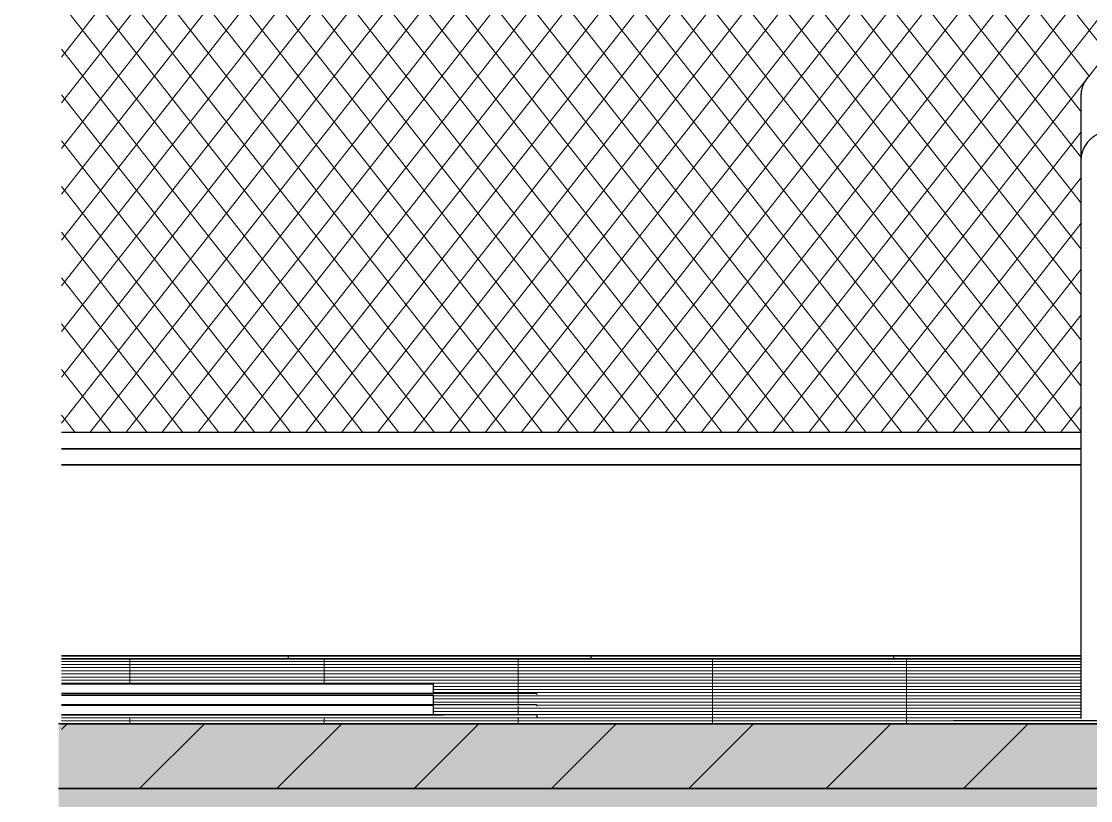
# Model space of a CAD drawing. Header units: millimetres. Extents: x 2519235 to 7246330, y 25937 to 201821.
# Drawn here: x 3122738 to 3124390, y 100971 to 102176 of the extents above; entities that cross this region are included whole.
import ezdxf
from ezdxf.xclip import XClip

# ---------------------------------------------------------------- set-up
doc = ezdxf.new("R2010")
doc.units = ezdxf.units.MM
doc.header["$XCLIPFRAME"] = 0
doc.set_wipeout_variables(frame=1)
for name, color, linetype in [('000 - 0_HIDE_OBJ_FRAMING_DEF_SUB_1', 7, 'Continuous'), ('000 - CONCRETE_COL_CUT_COLOR_1', 7, 'Continuous'), ('000 - CONCRETE_COL_HATCH_', 7, 'Continuous'), ('000 - CONCRETE_COL_WIPEOUT_', 7, 'Continuous'), ('000 - CONCRETE_WALL_CUT_COLOR_3', 7, 'Continuous'), ('000 - CONCRETE_WALL_CUT_COLOR_5', 7, 'Continuous')]:
    doc.layers.add(name, color=color, linetype=linetype)

# ---------------------------------------------------------------- blocks, each defined once
blk = doc.blocks.new('DPA_U BICYCLE PARKING 900 - DPA_U BICYCLE PARKING_650mm-30260349-ENTRANCE 1 - ELEVATION 4')
at = {"layer": '000 - 0_HIDE_OBJ_FRAMING_DEF_SUB_1', "color": 7}
for p, q in [((-3018767.3, 102005), (-3019307.3, 102005)), ((-3019307.3, 101975), (-3018767.3, 101975)), ((-3019352.3, 101960), (-3019352.3, 101097.8)), ((-3019322.3, 101097.8), (-3019322.3, 101960)), ((-3018752.3, 101960), (-3018752.3, 101097.8)), ((-3018722.3, 101097.8), (-3018722.3, 101960)), ((-3018342.7, 101090), (-3019937.3, 101090)), ((-3019937.3, 101090), (-3018342.7, 101090)), ((-3019322.8, 101090), (-3019351.8, 101090)), ((-3019351.8, 101090), (-3019322.8, 101090)), ((-3018751.8, 101090), (-3018722.8, 101090)), ((-3018722.8, 101090), (-3018751.8, 101090))]:
    blk.add_line(p, q, dxfattribs=at)
at = {"layer": '000 - 0_HIDE_OBJ_FRAMING_DEF_SUB_1', "color": 7, "flags": 128}
for points in [[(-3019307.3, 102005), (-3019309.1, 102005), (-3019310.9, 102004.9), (-3019312.7, 102004.7), (-3019314.5, 102004.4), (-3019316.2, 102004.1), (-3019318, 102003.7), (-3019319.7, 102003.2), (-3019321.5, 102002.7), (-3019323.2, 102002.1), (-3019324.8, 102001.4), (-3019326.5, 102000.7), (-3019328.1, 101999.9), (-3019329.7, 101999.1), (-3019331.2, 101998.1), (-3019332.7, 101997.1), (-3019334.2, 101996.1), (-3019335.6, 101995), (-3019337, 101993.8), (-3019338.3, 101992.6), (-3019339.6, 101991.4), (-3019340.8, 101990), (-3019342, 101988.7), (-3019343.1, 101987.3), (-3019344.2, 101985.8), (-3019345.2, 101984.3), (-3019346.1, 101982.8), (-3019347, 101981.2), (-3019347.8, 101979.6), (-3019348.6, 101978), (-3019349.2, 101976.3), (-3019349.9, 101974.6), (-3019350.4, 101972.9), (-3019350.9, 101971.2), (-3019351.3, 101969.4), (-3019351.6, 101967.6), (-3019351.9, 101965.9), (-3019352.1, 101964.1), (-3019352.2, 101962.3), (-3019352.3, 101960.5), (-3019352.3, 101960)], [(-3018722.3, 101960), (-3018722.3, 101961.8), (-3018722.4, 101963.6), (-3018722.6, 101965.4), (-3018722.9, 101967.2), (-3018723.2, 101968.9), (-3018723.6, 101970.7), (-3018724.1, 101972.4), (-3018724.6, 101974.2), (-3018725.2, 101975.9), (-3018725.9, 101977.5), (-3018726.6, 101979.2), (-3018727.4, 101980.8), (-3018728.3, 101982.4), (-3018729.2, 101983.9), (-3018730.2, 101985.4), (-3018731.2, 101986.9), (-3018732.3, 101988.3), (-3018733.5, 101989.7), (-3018734.7, 101991), (-3018736, 101992.3), (-3018737.3, 101993.5), (-3018738.6, 101994.7), (-3018740, 101995.8), (-3018741.5, 101996.9), (-3018743, 101997.9), (-3018744.5, 101998.8), (-3018746.1, 101999.7), (-3018747.7, 102000.5), (-3018749.3, 102001.3), (-3018751, 102001.9), (-3018752.7, 102002.6), (-3018754.4, 102003.1), (-3018756.1, 102003.6), (-3018757.9, 102004), (-3018759.7, 102004.3), (-3018761.4, 102004.6), (-3018763.2, 102004.8), (-3018765, 102004.9), (-3018766.8, 102005), (-3018767.3, 102005)], [(-3019322.3, 101960), (-3019322.3, 101960.6), (-3019322.3, 101961.2), (-3019322.2, 101961.8), (-3019322.1, 101962.4), (-3019322, 101963), (-3019321.9, 101963.6), (-3019321.7, 101964.1), (-3019321.5, 101964.7), (-3019321.3, 101965.3), (-3019321.1, 101965.8), (-3019320.9, 101966.4), (-3019320.6, 101966.9), (-3019320.3, 101967.5), (-3019320, 101968), (-3019319.7, 101968.5), (-3019319.3, 101969), (-3019319, 101969.4), (-3019318.6, 101969.9), (-3019318.2, 101970.3), (-3019317.8, 101970.8), (-3019317.3, 101971.2), (-3019316.9, 101971.6), (-3019316.4, 101971.9), (-3019315.9, 101972.3), (-3019315.4, 101972.6), (-3019314.9, 101972.9), (-3019314.4, 101973.2), (-3019313.8, 101973.5), (-3019313.3, 101973.8), (-3019312.7, 101974), (-3019312.2, 101974.2), (-3019311.6, 101974.4), (-3019311, 101974.5), (-3019310.4, 101974.7), (-3019309.9, 101974.8), (-3019309.3, 101974.9), (-3019308.7, 101974.9), (-3019308.1, 101975), (-3019307.5, 101975), (-3019307.3, 101975)], [(-3018767.3, 101975), (-3018766.7, 101975), (-3018766.1, 101975), (-3018765.5, 101974.9), (-3018764.9, 101974.8), (-3018764.3, 101974.7), (-3018763.7, 101974.6), (-3018763.2, 101974.4), (-3018762.6, 101974.2), (-3018762, 101974), (-3018761.5, 101973.8), (-3018760.9, 101973.6), (-3018760.4, 101973.3), (-3018759.9, 101973), (-3018759.3, 101972.7), (-3018758.8, 101972.4), (-3018758.3, 101972), (-3018757.9, 101971.7), (-3018757.4, 101971.3), (-3018757, 101970.9), (-3018756.5, 101970.5), (-3018756.1, 101970), (-3018755.7, 101969.6), (-3018755.4, 101969.1), (-3018755, 101968.6), (-3018754.7, 101968.1), (-3018754.4, 101967.6), (-3018754.1, 101967.1), (-3018753.8, 101966.5), (-3018753.6, 101966), (-3018753.3, 101965.4), (-3018753.1, 101964.9), (-3018752.9, 101964.3), (-3018752.8, 101963.7), (-3018752.6, 101963.1), (-3018752.5, 101962.5), (-3018752.4, 101962), (-3018752.4, 101961.4), (-3018752.3, 101960.8), (-3018752.3, 101960.2), (-3018752.3, 101960)]]:
    blk.add_lwpolyline(points, dxfattribs=at)
blk = doc.blocks.new('Earth Pit - Earth Pit-V110-ENTRANCE 1 - ELEVATION 4')
at = {"layer": '000 - 0_HIDE_OBJ_FRAMING_DEF_SUB_1', "color": 7}
for p, q in [((-3019637.3, 101190), (-3019937.3, 101190)), ((-3019937.3, 101190), (-3019637.3, 101190)), ((-3019667.3, 101190), (-3019907.3, 101190)), ((-3019697.3, 101190), (-3019877.3, 101190)), ((-3019727.3, 101190), (-3019847.3, 101190)), ((-3019757.3, 101190), (-3019817.3, 101190))]:
    blk.add_line(p, q, dxfattribs=at)
blk = doc.blocks.new('DPA_CP_Fence Type D - Fence Post Left w MRTA Logo-V120-ENTRANCE 1 - ELEVATION 4')
at = {"layer": '000 - 0_HIDE_OBJ_FRAMING_DEF_SUB_1', "lineweight": 9}
h = blk.add_hatch(dxfattribs=at)
h.set_pattern_fill('FP_23', style=0, pattern_type=2)
h.set_pattern_definition([(51.85, (-3020330.77, 101490), (-27.7715, 35.355), []), (128.15, (-3020330.77, 101490), (-27.7715, -35.355), [])])
h.paths.add_polyline_path([(-3021682.4, 101539.1), (-3021682.4, 101539.9), (-3019352.3, 101539.9), (-3019351.2, 102064.4), (-3019348.2, 102077.8), (-3019344.1, 102084.8), (-3019329.8, 102099), (-3019320.6, 102102.2), (-3019311.7, 102103.9), (-3019307.3, 102105), (-3018916.8, 102105), (-3018917.5, 103072.5), (-3018919.8, 103087.1), (-3018926.2, 103105.6), (-3018938.6, 103122.7), (-3018950.1, 103132.3), (-3018963.1, 103138.3), (-3018975.8, 103140.1), (-3021692, 103139.2), (-3021699.7, 103137.2), (-3021714, 103128.7), (-3021725.3, 103115.3), (-3021732.9, 103100), (-3021738.4, 103081.2), (-3021740.1, 103065), (-3021739.5, 101608.9), (-3021736.4, 101590.6), (-3021728.8, 101570.6), (-3021719.2, 101556.2), (-3021707.8, 101546.8), (-3021697.8, 101541.5), (-3021685.8, 101539.7)])
h.paths.add_polyline_path([(-3019307.3, 101975), (-3019307.3, 101975.5), (-3019312.3, 101975.5), (-3019311, 101974.7)])
h.paths.add_polyline_path([(-3019016.6, 101539.9), (-3018968.7, 101541), (-3018960.9, 101542.4), (-3018943.2, 101552.6), (-3018931.8, 101565.4), (-3018922.9, 101582.3), (-3018918.3, 101598), (-3018916.8, 101615.8), (-3018916.8, 101975), (-3019308.9, 101974.3), (-3019318.1, 101970.6), (-3019319, 101968), (-3019322.3, 101960), (-3019322.3, 101539.9), (-3019054.7, 101539.9)])
h.paths.add_polyline_path([(-3019307.3, 102075), (-3019307.3, 102075.5), (-3019312.3, 102075.5), (-3019311, 102074.7)])
h.paths.add_polyline_path([(-3019322.3, 102001.7), (-3019303.8, 102005), (-3018916.8, 102005), (-3018916.8, 102075), (-3019308.9, 102074.3), (-3019318.6, 102070.1), (-3019319, 102068), (-3019322.3, 102060), (-3019322.3, 102003)])
h.paths.add_polyline_path([(-3019322.8, 102060), (-3019322.3, 102060), (-3019322.3, 102061.9)])
h.paths.add_polyline_path([(-3020330.5, 102243), (-3020387.2, 102243), (-3020518.2, 102340.2), (-3020386.9, 102437), (-3020330.5, 102437), (-3020463.1, 102340), (-3020386.9, 102284.3)])
at = {"layer": '000 - 0_HIDE_OBJ_FRAMING_DEF_SUB_1', "color": 7}
for p, q in [((-3019352.3, 101540), (-3021686.4, 101540)), ((-3021670.9, 101515), (-3019352.3, 101515)), ((-3019352.3, 101515), (-3021670.9, 101515)), ((-3021686.4, 101490), (-3019352.3, 101490))]:
    blk.add_line(p, q, dxfattribs=at)
blk = doc.blocks.new('Rectangular Mullion - Mullion_Beam 300x400-30276235-ENTRANCE 1 - ELEVATION 4')
at = {"layer": '000 - 0_HIDE_OBJ_FRAMING_DEF_SUB_1', "color": 7}
blk.add_line((-3019352.3, 101490), (-3021809.6, 101490), dxfattribs=at)
blk = doc.blocks.new('DPA_GM-Manhole Cover Type 2_800x800 - 800x800-35748393-ENTRANCE 1 - ELEVATION 4')
at = {"layer": '000 - 0_HIDE_OBJ_FRAMING_DEF_SUB_1', "color": 7}
for p, q in [((-3021132.7, 101190), (-3020352.7, 101190)), ((-3020352.7, 101190), (-3021132.7, 101190))]:
    blk.add_line(p, q, dxfattribs=at)
blk = doc.blocks.new('DPA_U BICYCLE PARKING 900 - DPA_U BICYCLE PARKING_650mm-V204-ENTRANCE 1 - ELEVATION 4')
at = {"layer": '000 - 0_HIDE_OBJ_FRAMING_DEF_SUB_1', "color": 7}
for p, q in [((-3019352.3, 102060), (-3019352.3, 101190)), ((-3019352.3, 101190), (-3019937.3, 101190)), ((-3019937.3, 101190), (-3019352.3, 101190))]:
    blk.add_line(p, q, dxfattribs=at)
at = {"layer": '000 - 0_HIDE_OBJ_FRAMING_DEF_SUB_1', "color": 7, "flags": 128}
blk.add_lwpolyline([(-3019337, 102093.8), (-3019338.3, 102092.6), (-3019339.6, 102091.4), (-3019340.8, 102090), (-3019342, 102088.7), (-3019343.1, 102087.3), (-3019344.2, 102085.8), (-3019345.2, 102084.3), (-3019346.1, 102082.8), (-3019347, 102081.2), (-3019347.8, 102079.6), (-3019348.6, 102078), (-3019349.2, 102076.3), (-3019349.9, 102074.6), (-3019350.4, 102072.9), (-3019350.9, 102071.2), (-3019351.3, 102069.4), (-3019351.6, 102067.6), (-3019351.9, 102065.9), (-3019352.1, 102064.1), (-3019352.2, 102062.3), (-3019352.3, 102060.5), (-3019352.3, 102060)], dxfattribs=at)
blk = doc.blocks.new('DPA_U BICYCLE PARKING 900 - DPA_U BICYCLE PARKING_650mm-V205-ENTRANCE 1 - ELEVATION 4')
at = {"layer": '000 - 0_HIDE_OBJ_FRAMING_DEF_SUB_1', "color": 7}
for p, q in [((-3019352.3, 102060), (-3019352.3, 101190)), ((-3019352.3, 101190), (-3019937.3, 101190)), ((-3019937.3, 101190), (-3019352.3, 101190))]:
    blk.add_line(p, q, dxfattribs=at)
at = {"layer": '000 - 0_HIDE_OBJ_FRAMING_DEF_SUB_1', "color": 7, "flags": 128}
blk.add_lwpolyline([(-3019337, 102093.8), (-3019338.3, 102092.6), (-3019339.6, 102091.4), (-3019340.8, 102090), (-3019342, 102088.7), (-3019343.1, 102087.3), (-3019344.2, 102085.8), (-3019345.2, 102084.3), (-3019346.1, 102082.8), (-3019347, 102081.2), (-3019347.8, 102079.6), (-3019348.6, 102078), (-3019349.2, 102076.3), (-3019349.9, 102074.6), (-3019350.4, 102072.9), (-3019350.9, 102071.2), (-3019351.3, 102069.4), (-3019351.6, 102067.6), (-3019351.9, 102065.9), (-3019352.1, 102064.1), (-3019352.2, 102062.3), (-3019352.3, 102060.5), (-3019352.3, 102060)], dxfattribs=at)
blk = doc.blocks.new('DPA_Drainage Gutter_Landscape PP17_REV B - DPA_Drainage Gutter_Landscape PP17_REV B-36085645-ENTRANCE 1 - ELEVATION 4')
at = {"layer": '000 - 0_HIDE_OBJ_FRAMING_DEF_SUB_1', "color": 7}
for p, q in [((-3020820.9, 101195), (-3021288.3, 101195)), ((-3021043.9, 101195), (-3020576.5, 101195)), ((-3021021.7, 101195), (-3020914.7, 101195)), ((-3021016.9, 101195), (-3020909.8, 101195)), ((-3020909.2, 101195), (-3021016.2, 101195)), ((-3020904.3, 101195), (-3021011.4, 101195)), ((-3020992.7, 101195), (-3020885.6, 101195)), ((-3020987.8, 101195), (-3020880.7, 101195)), ((-3020880.1, 101195), (-3020987.2, 101195)), ((-3020875.2, 101195), (-3020982.3, 101195)), ((-3020963.6, 101195), (-3020856.5, 101195)), ((-3020958.7, 101195), (-3020851.7, 101195)), ((-3020851, 101195), (-3020958.1, 101195)), ((-3020846.2, 101195), (-3020953.2, 101195)), ((-3020914.7, 101195), (-3020938.2, 101195)), ((-3020934.5, 101195), (-3020827.5, 101195)), ((-3020909.8, 101195), (-3020933.4, 101195)), ((-3020929.7, 101195), (-3020822.6, 101195)), ((-3020822, 101195), (-3020929, 101195)), ((-3020929, 101195), (-3020905.5, 101195)), ((-3020924.2, 101195), (-3020900.6, 101195)), ((-3020817.1, 101195), (-3020924.2, 101195)), ((-3020885.6, 101195), (-3020909.2, 101195)), ((-3020905.5, 101195), (-3020798.4, 101195)), ((-3020880.7, 101195), (-3020904.3, 101195)), ((-3020900.6, 101195), (-3020793.6, 101195)), ((-3020900, 101195), (-3020876.4, 101195)), ((-3020792.9, 101195), (-3020900, 101195)), ((-3020788.1, 101195), (-3020895.1, 101195)), ((-3020895.1, 101195), (-3020871.6, 101195)), ((-3020856.5, 101195), (-3020880.1, 101195)), ((-3020876.4, 101195), (-3020769.4, 101195)), ((-3020851.7, 101195), (-3020875.2, 101195)), ((-3020871.6, 101195), (-3020764.5, 101195)), ((-3020763.9, 101195), (-3020870.9, 101195)), ((-3020870.9, 101195), (-3020848.2, 101195)), ((-3020866.1, 101195), (-3020842.5, 101195)), ((-3020759, 101195), (-3020866.1, 101195)), ((-3020827.5, 101195), (-3020851, 101195)), ((-3020847.4, 101195), (-3020740.3, 101195)), ((-3020822.6, 101195), (-3020846.2, 101195)), ((-3020842.5, 101195), (-3020735.4, 101195)), ((-3020841.9, 101195), (-3020818.3, 101195)), ((-3020734.8, 101195), (-3020841.9, 101195)), ((-3020729.9, 101195), (-3020837, 101195)), ((-3020837, 101195), (-3020815, 101195)), ((-3020798.4, 101195), (-3020822, 101195)), ((-3020576.5, 101195), (-3020820.9, 101195)), ((-3020353.4, 101195), (-3020820.7, 101195)), ((-3020820.7, 101195), (-3020576.3, 101195)), ((-3020818.3, 101195), (-3020711.2, 101195)), ((-3020793.6, 101195), (-3020817.1, 101195)), ((-3020815, 101195), (-3020707.9, 101195)), ((-3020705.7, 101195), (-3020812.8, 101195)), ((-3020812.8, 101195), (-3020789.2, 101195)), ((-3020696.7, 101195), (-3020803.8, 101195)), ((-3020803.8, 101195), (-3020781.8, 101195)), ((-3020769.4, 101195), (-3020792.9, 101195)), ((-3020789.2, 101195), (-3020682.2, 101195)), ((-3020764.5, 101195), (-3020788.1, 101195)), ((-3020783.7, 101195), (-3020760.2, 101195)), ((-3020676.7, 101195), (-3020783.7, 101195)), ((-3020781.8, 101195), (-3020674.7, 101195)), ((-3020669.2, 101195), (-3020776.3, 101195)), ((-3020776.3, 101195), (-3020752.7, 101195)), ((-3020740.3, 101195), (-3020763.9, 101195)), ((-3020760.2, 101195), (-3020653.1, 101195)), ((-3020735.4, 101195), (-3020759, 101195)), ((-3020647.6, 101195), (-3020754.7, 101195)), ((-3020754.7, 101195), (-3020731.1, 101195)), ((-3020752.7, 101195), (-3020645.7, 101195)), ((-3020640.2, 101195), (-3020747.2, 101195)), ((-3020747.2, 101195), (-3020723.7, 101195)), ((-3020711.2, 101195), (-3020734.8, 101195)), ((-3020731.1, 101195), (-3020624, 101195)), ((-3020707.9, 101195), (-3020729.9, 101195)), ((-3020618.5, 101195), (-3020725.6, 101195)), ((-3020725.6, 101195), (-3020703.6, 101195)), ((-3020723.7, 101195), (-3020616.6, 101195)), ((-3020611.1, 101195), (-3020718.2, 101195)), ((-3020718.2, 101195), (-3020694.6, 101195)), ((-3020682.2, 101195), (-3020705.7, 101195)), ((-3020703.6, 101195), (-3020596.5, 101195)), ((-3020674.7, 101195), (-3020696.7, 101195)), ((-3020694.6, 101195), (-3020587.5, 101195)), ((-3020585.3, 101195), (-3020692.4, 101195)), ((-3020692.4, 101195), (-3020670.4, 101195)), ((-3020582, 101195), (-3020689.1, 101195)), ((-3020689.1, 101195), (-3020665.5, 101195)), ((-3020653.1, 101195), (-3020676.7, 101195)), ((-3020670.4, 101195), (-3020563.3, 101195)), ((-3020645.7, 101195), (-3020669.2, 101195)), ((-3020665.5, 101195), (-3020558.5, 101195)), ((-3020557.8, 101195), (-3020664.9, 101195)), ((-3020664.9, 101195), (-3020641.3, 101195)), ((-3020553, 101195), (-3020660, 101195)), ((-3020660, 101195), (-3020636.5, 101195)), ((-3020624, 101195), (-3020647.6, 101195)), ((-3020641.3, 101195), (-3020534.3, 101195)), ((-3020616.6, 101195), (-3020640.2, 101195)), ((-3020636.5, 101195), (-3020529.4, 101195)), ((-3020528.8, 101195), (-3020635.8, 101195)), ((-3020635.8, 101195), (-3020612.3, 101195)), ((-3020523.9, 101195), (-3020631, 101195)), ((-3020631, 101195), (-3020607.4, 101195)), ((-3020596.5, 101195), (-3020618.5, 101195)), ((-3020612.3, 101195), (-3020505.2, 101195)), ((-3020587.5, 101195), (-3020611.1, 101195)), ((-3020607.4, 101195), (-3020500.4, 101195)), ((-3020499.7, 101195), (-3020606.8, 101195)), ((-3020606.8, 101195), (-3020583.2, 101195)), ((-3020494.9, 101195), (-3020601.9, 101195)), ((-3020601.9, 101195), (-3020578.4, 101195)), ((-3020563.3, 101195), (-3020585.3, 101195)), ((-3020583.2, 101195), (-3020476.2, 101195)), ((-3020558.5, 101195), (-3020582, 101195)), ((-3020578.4, 101195), (-3020471.3, 101195)), ((-3020470.7, 101195), (-3020577.7, 101195)), ((-3020577.7, 101195), (-3020554.1, 101195)), ((-3020576.5, 101190), (-3020576.5, 101195)), ((-3020576.3, 101195), (-3020108.9, 101195)), ((-3020576.3, 101190), (-3020576.3, 101195)), ((-3020572.9, 101195), (-3020549.3, 101195)), ((-3020465.8, 101195), (-3020572.9, 101195)), ((-3020534.3, 101195), (-3020557.8, 101195)), ((-3020554.1, 101195), (-3020447.1, 101195)), ((-3020529.4, 101195), (-3020553, 101195)), ((-3020549.3, 101195), (-3020442.2, 101195)), ((-3020441.6, 101195), (-3020548.7, 101195)), ((-3020548.7, 101195), (-3020525.1, 101195)), ((-3020436.7, 101195), (-3020543.8, 101195)), ((-3020543.8, 101195), (-3020520.2, 101195)), ((-3020505.2, 101195), (-3020528.8, 101195)), ((-3020525.1, 101195), (-3020418, 101195)), ((-3020500.4, 101195), (-3020523.9, 101195)), ((-3020520.2, 101195), (-3020413.2, 101195)), ((-3020412.5, 101195), (-3020519.6, 101195)), ((-3020519.6, 101195), (-3020496, 101195)), ((-3020514.7, 101195), (-3020491.2, 101195)), ((-3020407.7, 101195), (-3020514.7, 101195)), ((-3020476.2, 101195), (-3020499.7, 101195)), ((-3020496, 101195), (-3020389, 101195)), ((-3020471.3, 101195), (-3020494.9, 101195)), ((-3020491.2, 101195), (-3020384.1, 101195)), ((-3020383.5, 101195), (-3020490.5, 101195)), ((-3020490.5, 101195), (-3020467, 101195)), ((-3020378.6, 101195), (-3020485.7, 101195)), ((-3020485.7, 101195), (-3020462.1, 101195)), ((-3020447.1, 101195), (-3020470.7, 101195)), ((-3020467, 101195), (-3020359.9, 101195)), ((-3020442.2, 101195), (-3020465.8, 101195)), ((-3020462.1, 101195), (-3020355, 101195)), ((-3020354.4, 101195), (-3020461.5, 101195)), ((-3020461.5, 101195), (-3020437.9, 101195)), ((-3020456.6, 101195), (-3020433, 101195)), ((-3020350, 101195), (-3020456.6, 101195)), ((-3020418, 101195), (-3020441.6, 101195)), ((-3020437.9, 101195), (-3020330.8, 101195)), ((-3020413.2, 101195), (-3020436.7, 101195)), ((-3020433, 101195), (-3020326, 101195)), ((-3020432.4, 101195), (-3020408.8, 101195)), ((-3020325.3, 101195), (-3020432.4, 101195)), ((-3020320.5, 101195), (-3020427.5, 101195)), ((-3020427.5, 101195), (-3020404, 101195)), ((-3020389, 101195), (-3020412.5, 101195)), ((-3020408.8, 101195), (-3020301.8, 101195)), ((-3020384.1, 101195), (-3020407.7, 101195)), ((-3020404, 101195), (-3020296.9, 101195)), ((-3020296.3, 101195), (-3020403.3, 101195)), ((-3020403.3, 101195), (-3020379.8, 101195)), ((-3020398.5, 101195), (-3020374.9, 101195)), ((-3020291.4, 101195), (-3020398.5, 101195)), ((-3020359.9, 101195), (-3020383.5, 101195)), ((-3020379.8, 101195), (-3020272.7, 101195)), ((-3020355, 101195), (-3020378.6, 101195)), ((-3020374.9, 101195), (-3020267.8, 101195)), ((-3020374.3, 101195), (-3020350.7, 101195)), ((-3020267.2, 101195), (-3020374.3, 101195)), ((-3020262.3, 101195), (-3020369.4, 101195)), ((-3020369.4, 101195), (-3020347.4, 101195)), ((-3020330.8, 101195), (-3020354.4, 101195)), ((-3020108.9, 101195), (-3020353.4, 101195)), ((-3019885.8, 101195), (-3020353.2, 101195)), ((-3020353.2, 101195), (-3020108.7, 101195)), ((-3020350, 101195), (-3020243.6, 101195)), ((-3020326, 101195), (-3020349.5, 101195)), ((-3020347.4, 101195), (-3020240.4, 101195)), ((-3020238.1, 101195), (-3020345.2, 101195)), ((-3020345.2, 101195), (-3020321.6, 101195)), ((-3020229.1, 101195), (-3020336.2, 101195)), ((-3020336.2, 101195), (-3020314.2, 101195)), ((-3020301.8, 101195), (-3020325.3, 101195)), ((-3020321.6, 101195), (-3020214.6, 101195)), ((-3020296.9, 101195), (-3020320.5, 101195)), ((-3020316.1, 101195), (-3020292.6, 101195)), ((-3020209.1, 101195), (-3020316.1, 101195)), ((-3020314.2, 101195), (-3020207.2, 101195)), ((-3020201.7, 101195), (-3020308.7, 101195)), ((-3020308.7, 101195), (-3020285.2, 101195)), ((-3020272.7, 101195), (-3020296.3, 101195)), ((-3020292.6, 101195), (-3020185.5, 101195)), ((-3020267.8, 101195), (-3020291.4, 101195)), ((-3020180, 101195), (-3020287.1, 101195)), ((-3020287.1, 101195), (-3020263.5, 101195)), ((-3020285.2, 101195), (-3020178.1, 101195)), ((-3020172.6, 101195), (-3020279.7, 101195)), ((-3020279.7, 101195), (-3020256.1, 101195)), ((-3020243.6, 101195), (-3020267.2, 101195)), ((-3020263.5, 101195), (-3020156.5, 101195)), ((-3020240.4, 101195), (-3020262.3, 101195)), ((-3020151, 101195), (-3020258, 101195)), ((-3020258, 101195), (-3020236, 101195)), ((-3020256.1, 101195), (-3020149, 101195)), ((-3020143.5, 101195), (-3020250.3, 101195)), ((-3020250.3, 101195), (-3020227, 101195)), ((-3020214.6, 101195), (-3020238.1, 101195)), ((-3020236, 101195), (-3020129, 101195)), ((-3020207.2, 101195), (-3020229.1, 101195)), ((-3020227, 101195), (-3020120, 101195)), ((-3020117.8, 101195), (-3020224.8, 101195)), ((-3020224.8, 101195), (-3020202.8, 101195)), ((-3020114.5, 101195), (-3020221.5, 101195)), ((-3020221.5, 101195), (-3020198, 101195)), ((-3020185.5, 101195), (-3020209.1, 101195)), ((-3020202.8, 101195), (-3020095.8, 101195)), ((-3020178.1, 101195), (-3020201.7, 101195)), ((-3020198, 101195), (-3020090.9, 101195)), ((-3020090.3, 101195), (-3020197.3, 101195)), ((-3020197.3, 101195), (-3020173.8, 101195)), ((-3020085.4, 101195), (-3020192.5, 101195)), ((-3020192.5, 101195), (-3020168.9, 101195)), ((-3020156.5, 101195), (-3020180, 101195)), ((-3020173.8, 101195), (-3020066.7, 101195)), ((-3020149, 101195), (-3020172.6, 101195)), ((-3020168.9, 101195), (-3020061.8, 101195)), ((-3020061.2, 101195), (-3020168.3, 101195)), ((-3020168.3, 101195), (-3020144.7, 101195)), ((-3020056.3, 101195), (-3020163.4, 101195)), ((-3020163.4, 101195), (-3020139.8, 101195)), ((-3020129, 101195), (-3020150.7, 101195)), ((-3020144.7, 101195), (-3020037.6, 101195)), ((-3020120, 101195), (-3020143.5, 101195)), ((-3020139.8, 101195), (-3020032.8, 101195)), ((-3020032.1, 101195), (-3020139.2, 101195)), ((-3020139.2, 101195), (-3020115.6, 101195)), ((-3020027.3, 101195), (-3020134.3, 101195)), ((-3020134.3, 101195), (-3020110.8, 101195)), ((-3020095.8, 101195), (-3020117.8, 101195)), ((-3020115.6, 101195), (-3020008.6, 101195)), ((-3020090.9, 101195), (-3020114.5, 101195)), ((-3020110.8, 101195), (-3020003.7, 101195)), ((-3020003.1, 101195), (-3020110.1, 101195)), ((-3020110.1, 101195), (-3020086.6, 101195)), ((-3020108.9, 101190), (-3020108.9, 101195)), ((-3020108.7, 101195), (-3019641.3, 101195)), ((-3020108.7, 101190), (-3020108.7, 101195)), ((-3020105.3, 101195), (-3020081.7, 101195)), ((-3019998.2, 101195), (-3020105.3, 101195)), ((-3020066.7, 101195), (-3020090.3, 101195)), ((-3020086.6, 101195), (-3019979.5, 101195)), ((-3020061.8, 101195), (-3020085.4, 101195)), ((-3020081.7, 101195), (-3019974.6, 101195)), ((-3019974, 101195), (-3020081.1, 101195)), ((-3020081.1, 101195), (-3020057.5, 101195)), ((-3019969.1, 101195), (-3020076.2, 101195)), ((-3020076.2, 101195), (-3020052.6, 101195)), ((-3020037.6, 101195), (-3020061.2, 101195)), ((-3020057.5, 101195), (-3019951.4, 101195)), ((-3020032.8, 101195), (-3020056.3, 101195)), ((-3020052.6, 101195), (-3019945.6, 101195)), ((-3019944.9, 101195), (-3020051.1, 101195)), ((-3020051.1, 101195), (-3020028.4, 101195)), ((-3020047.1, 101195), (-3020023.6, 101195)), ((-3019940.1, 101195), (-3020047.1, 101195)), ((-3020008.6, 101195), (-3020032.1, 101195)), ((-3020028.4, 101195), (-3019921.4, 101195)), ((-3020003.7, 101195), (-3020027.3, 101195)), ((-3020023.6, 101195), (-3019916.5, 101195)), ((-3019915.9, 101195), (-3020022.9, 101195)), ((-3020022.9, 101195), (-3019999.4, 101195)), ((-3019911, 101195), (-3020018.1, 101195)), ((-3020018.1, 101195), (-3019994.5, 101195)), ((-3019979.5, 101195), (-3020003.1, 101195)), ((-3019999.4, 101195), (-3019892.3, 101195)), ((-3019974.6, 101195), (-3019998.2, 101195)), ((-3019994.5, 101195), (-3019887.5, 101195)), ((-3019886.8, 101195), (-3019993.9, 101195)), ((-3019993.9, 101195), (-3019970.3, 101195)), ((-3019989, 101195), (-3019965.5, 101195)), ((-3019882, 101195), (-3019989, 101195)), ((-3019951.4, 101195), (-3019974, 101195)), ((-3019970.3, 101195), (-3019863.2, 101195)), ((-3019945.6, 101195), (-3019969.1, 101195)), ((-3019965.5, 101195), (-3019858.4, 101195)), ((-3019964.8, 101195), (-3019941.2, 101195)), ((-3019857.8, 101195), (-3019964.8, 101195)), ((-3019852.9, 101195), (-3019960, 101195)), ((-3019960, 101195), (-3019936.4, 101195)), ((-3019921.4, 101195), (-3019944.9, 101195)), ((-3019941.2, 101195), (-3019834.2, 101195)), ((-3019916.5, 101195), (-3019940.1, 101195)), ((-3019936.4, 101195), (-3019829.3, 101195)), ((-3019828.7, 101195), (-3019935.7, 101195)), ((-3019935.7, 101195), (-3019912.2, 101195)), ((-3019930.9, 101195), (-3019907.3, 101195)), ((-3019823.8, 101195), (-3019930.9, 101195)), ((-3019892.3, 101195), (-3019915.9, 101195)), ((-3019912.2, 101195), (-3019805.1, 101195)), ((-3019887.5, 101195), (-3019911, 101195)), ((-3019907.3, 101195), (-3019800.3, 101195)), ((-3019906.7, 101195), (-3019883.1, 101195)), ((-3019799.6, 101195), (-3019906.7, 101195)), ((-3019794.8, 101195), (-3019901.8, 101195)), ((-3019901.8, 101195), (-3019879.8, 101195)), ((-3019863.2, 101195), (-3019886.8, 101195)), ((-3019641.3, 101195), (-3019885.8, 101195)), ((-3019418.2, 101195), (-3019885.6, 101195)), ((-3019885.6, 101195), (-3019641.1, 101195)), ((-3019883.1, 101195), (-3019776.1, 101195)), ((-3019858.4, 101195), (-3019882, 101195)), ((-3019879.8, 101195), (-3019772.8, 101195)), ((-3019770.6, 101195), (-3019877.6, 101195)), ((-3019877.6, 101195), (-3019854.1, 101195)), ((-3019761.6, 101195), (-3019868.6, 101195)), ((-3019868.6, 101195), (-3019846.6, 101195)), ((-3019834.2, 101195), (-3019857.8, 101195)), ((-3019854.1, 101195), (-3019747, 101195)), ((-3019829.3, 101195), (-3019851.8, 101195)), ((-3019848.6, 101195), (-3019825, 101195)), ((-3019741.5, 101195), (-3019848.6, 101195)), ((-3019846.6, 101195), (-3019739.6, 101195)), ((-3019734.1, 101195), (-3019841.1, 101195)), ((-3019841.1, 101195), (-3019817.6, 101195)), ((-3019805.1, 101195), (-3019828.7, 101195)), ((-3019825, 101195), (-3019717.9, 101195)), ((-3019800.3, 101195), (-3019823.8, 101195)), ((-3019712.4, 101195), (-3019819.5, 101195)), ((-3019819.5, 101195), (-3019795.9, 101195)), ((-3019817.6, 101195), (-3019710.5, 101195)), ((-3019705, 101195), (-3019812.1, 101195)), ((-3019812.1, 101195), (-3019788.5, 101195)), ((-3019776.1, 101195), (-3019799.6, 101195)), ((-3019795.9, 101195), (-3019688.9, 101195)), ((-3019772.8, 101195), (-3019794.8, 101195)), ((-3019683.4, 101195), (-3019790.4, 101195)), ((-3019790.4, 101195), (-3019768.4, 101195)), ((-3019788.5, 101195), (-3019681.4, 101195)), ((-3019675.9, 101195), (-3019783, 101195)), ((-3019783, 101195), (-3019759.4, 101195)), ((-3019747, 101195), (-3019770.6, 101195)), ((-3019768.4, 101195), (-3019661.4, 101195)), ((-3019739.6, 101195), (-3019761.6, 101195)), ((-3019759.4, 101195), (-3019652.5, 101195)), ((-3019650.2, 101195), (-3019757.2, 101195)), ((-3019757.2, 101195), (-3019735.2, 101195)), ((-3019646.9, 101195), (-3019753.9, 101195)), ((-3019753.9, 101195), (-3019730.4, 101195)), ((-3019717.9, 101195), (-3019741.5, 101195)), ((-3019735.2, 101195), (-3019628.2, 101195)), ((-3019710.5, 101195), (-3019734.1, 101195)), ((-3019730.4, 101195), (-3019623.3, 101195)), ((-3019622.7, 101195), (-3019729.7, 101195)), ((-3019729.7, 101195), (-3019706.2, 101195)), ((-3019617.8, 101195), (-3019724.9, 101195)), ((-3019724.9, 101195), (-3019701.3, 101195)), ((-3019688.9, 101195), (-3019712.4, 101195)), ((-3019706.2, 101195), (-3019599.1, 101195)), ((-3019681.4, 101195), (-3019705, 101195)), ((-3019701.3, 101195), (-3019594.3, 101195)), ((-3019593.6, 101195), (-3019700.7, 101195)), ((-3019700.7, 101195), (-3019677.1, 101195)), ((-3019588.8, 101195), (-3019695.8, 101195)), ((-3019695.8, 101195), (-3019672.3, 101195)), ((-3019661.4, 101195), (-3019683.4, 101195)), ((-3019677.1, 101195), (-3019570, 101195)), ((-3019652.5, 101195), (-3019675.9, 101195)), ((-3019672.3, 101195), (-3019565.2, 101195)), ((-3019564.6, 101195), (-3019671.6, 101195)), ((-3019671.6, 101195), (-3019648, 101195)), ((-3019559.7, 101195), (-3019666.8, 101195)), ((-3019666.8, 101195), (-3019643.2, 101195)), ((-3019628.2, 101195), (-3019650.2, 101195)), ((-3019648, 101195), (-3019541, 101195)), ((-3019623.3, 101195), (-3019646.9, 101195)), ((-3019643.2, 101195), (-3019536.1, 101195)), ((-3019535.5, 101195), (-3019642.5, 101195)), ((-3019642.5, 101195), (-3019619, 101195)), ((-3019641.3, 101190), (-3019641.3, 101195)), ((-3019641.1, 101195), (-3019352.3, 101195)), ((-3019641.1, 101190), (-3019641.1, 101195)), ((-3019637.7, 101195), (-3019614.1, 101195)), ((-3019530.6, 101195), (-3019637.7, 101195)), ((-3019599.1, 101195), (-3019622.7, 101195)), ((-3019619, 101195), (-3019511.9, 101195)), ((-3019594.3, 101195), (-3019617.8, 101195)), ((-3019614.1, 101195), (-3019507.1, 101195)), ((-3019506.4, 101195), (-3019613.5, 101195)), ((-3019613.5, 101195), (-3019589.9, 101195)), ((-3019501.6, 101195), (-3019608.6, 101195)), ((-3019608.6, 101195), (-3019585.1, 101195)), ((-3019570, 101195), (-3019593.6, 101195)), ((-3019589.9, 101195), (-3019482.9, 101195)), ((-3019565.2, 101195), (-3019588.8, 101195)), ((-3019585.1, 101195), (-3019478, 101195)), ((-3019477.4, 101195), (-3019584.4, 101195)), ((-3019584.4, 101195), (-3019560.9, 101195)), ((-3019579.6, 101195), (-3019556, 101195)), ((-3019472.5, 101195), (-3019579.6, 101195)), ((-3019541, 101195), (-3019564.6, 101195)), ((-3019560.9, 101195), (-3019453.8, 101195)), ((-3019536.1, 101195), (-3019559.7, 101195)), ((-3019556, 101195), (-3019448.9, 101195)), ((-3019448.3, 101195), (-3019555.4, 101195)), ((-3019555.4, 101195), (-3019531.8, 101195)), ((-3019443.4, 101195), (-3019550.5, 101195)), ((-3019550.5, 101195), (-3019526.9, 101195)), ((-3019511.9, 101195), (-3019535.5, 101195)), ((-3019531.8, 101195), (-3019424.7, 101195)), ((-3019507.1, 101195), (-3019530.6, 101195)), ((-3019526.9, 101195), (-3019419.9, 101195)), ((-3019419.2, 101195), (-3019526.3, 101195)), ((-3019526.3, 101195), (-3019502.7, 101195)), ((-3019521.4, 101195), (-3019497.9, 101195)), ((-3019414.4, 101195), (-3019521.4, 101195)), ((-3019482.9, 101195), (-3019506.4, 101195)), ((-3019502.7, 101195), (-3019395.7, 101195)), ((-3019478, 101195), (-3019501.6, 101195)), ((-3019497.9, 101195), (-3019390.8, 101195)), ((-3019497.2, 101195), (-3019473.7, 101195)), ((-3019390.2, 101195), (-3019497.2, 101195)), ((-3019385.3, 101195), (-3019492.4, 101195)), ((-3019492.4, 101195), (-3019468.8, 101195)), ((-3019453.8, 101195), (-3019477.4, 101195)), ((-3019473.7, 101195), (-3019366.6, 101195)), ((-3019448.9, 101195), (-3019472.5, 101195)), ((-3019468.8, 101195), (-3019361.7, 101195)), ((-3019361.1, 101195), (-3019468.2, 101195)), ((-3019468.2, 101195), (-3019444.6, 101195)), ((-3019463.3, 101195), (-3019439.7, 101195)), ((-3019356.2, 101195), (-3019463.3, 101195)), ((-3019424.7, 101195), (-3019448.3, 101195)), ((-3019444.6, 101195), (-3019352.3, 101195)), ((-3019419.9, 101195), (-3019443.4, 101195)), ((-3019439.7, 101195), (-3019352.3, 101195)), ((-3019439.1, 101195), (-3019415.5, 101195)), ((-3019352.3, 101195), (-3019439.1, 101195)), ((-3019352.3, 101195), (-3019434.2, 101195)), ((-3019434.2, 101195), (-3019412.2, 101195)), ((-3019395.7, 101195), (-3019419.2, 101195)), ((-3019352.3, 101195), (-3019418.2, 101195)), ((-3019352.3, 101195), (-3019418, 101195)), ((-3019418, 101195), (-3019352.3, 101195)), ((-3019415.5, 101195), (-3019352.3, 101195)), ((-3019390.8, 101195), (-3019414.4, 101195)), ((-3019412.2, 101195), (-3019352.3, 101195)), ((-3019352.3, 101195), (-3019410, 101195)), ((-3019410, 101195), (-3019386.5, 101195)), ((-3019352.3, 101195), (-3019401, 101195)), ((-3019401, 101195), (-3019379, 101195)), ((-3019366.6, 101195), (-3019390.2, 101195)), ((-3019386.5, 101195), (-3019352.3, 101195)), ((-3019361.7, 101195), (-3019385.3, 101195)), ((-3019381, 101195), (-3019357.4, 101195)), ((-3019352.3, 101195), (-3019381, 101195)), ((-3019379, 101195), (-3019352.3, 101195)), ((-3019352.3, 101195), (-3019373.6, 101195)), ((-3019373.6, 101195), (-3019352.3, 101195)), ((-3019352.3, 101195), (-3019361.1, 101195)), ((-3019357.4, 101195), (-3019352.3, 101195)), ((-3019352.3, 101195), (-3019356.2, 101195))]:
    blk.add_line(p, q, dxfattribs=at)
blk = doc.blocks.new('DPA_GM-Manhole Cover Type 2_800x800 - 800x800-V224-ENTRANCE 1 - ELEVATION 4')
at = {"layer": '000 - 0_HIDE_OBJ_FRAMING_DEF_SUB_1', "color": 7}
for p, q in [((-3021132.7, 101118.6), (-3020352.7, 101118.6)), ((-3020352.7, 101118.6), (-3021132.7, 101118.6)), ((-3021132.7, 101118.6), (-3021132.7, 101114.8)), ((-3021132.7, 101103.6), (-3021132.7, 101118.6)), ((-3020352.7, 101103.6), (-3020352.7, 101118.6)), ((-3020352.7, 101114.8), (-3020352.7, 101118.6)), ((-3020192.7, 101103.6), (-3021292.7, 101103.6)), ((-3021292.7, 101103.6), (-3021292.7, 101099.6)), ((-3021147.1, 101103.6), (-3020337.7, 101103.6)), ((-3020192.7, 101103.6), (-3020192.7, 101099.6))]:
    blk.add_line(p, q, dxfattribs=at)
blk = doc.blocks.new('DPA_GM-Manhole Cover Type 2_800x800 - 800x800-V225-ENTRANCE 1 - ELEVATION 4')
at = {"layer": '000 - 0_HIDE_OBJ_FRAMING_DEF_SUB_1', "color": 7}
for p, q in [((-3020192.7, 101119), (-3021292.7, 101119)), ((-3021292.7, 101119), (-3021292.7, 101117.3)), ((-3021132.7, 101134), (-3020352.7, 101134)), ((-3020352.7, 101134), (-3021132.7, 101134)), ((-3021132.7, 101134), (-3021132.7, 101132.5)), ((-3021132.7, 101119), (-3021132.7, 101134)), ((-3020352.7, 101119), (-3020352.7, 101134)), ((-3020352.7, 101132.5), (-3020352.7, 101134)), ((-3020192.7, 101119), (-3020192.7, 101117.3))]:
    blk.add_line(p, q, dxfattribs=at)
blk = doc.blocks.new('DPA_Drainage underground Gutter_LA PP17_REV B - DPA_Drainage underground Gutter_LA PP17_REV B-33339182-ENTRANCE 1 - ELEVATION 4')
at = {"layer": '000 - 0_HIDE_OBJ_FRAMING_DEF_SUB_1', "color": 7}
blk.add_line((-3023037.3, 101090), (-3018137.3, 101090), dxfattribs=at)
blk.add_line((-3023037.3, 101090), (-3018137.3, 101090), dxfattribs=at)
blk.add_line((-3023037.3, 101090), (-3018137.3, 101090), dxfattribs=at)
blk.add_line((-3023037.3, 101090), (-3018137.3, 101090), dxfattribs=at)
blk = doc.blocks.new('DPA_GM_Tactile Tile Line Base_DIrect - Direction Tactile-34438754-ENTRANCE 1 - ELEVATION 4')
at = {"layer": '000 - 0_HIDE_OBJ_FRAMING_DEF_SUB_1', "color": 7, "lineweight": 9}
for p, q in [((-3019244.1, 101095), (-3019549.1, 101095)), ((-3019549.1, 101095), (-3019244.1, 101095)), ((-3019244.1, 101095), (-3019549.1, 101095)), ((-3019549.1, 101095), (-3019244.1, 101095)), ((-3019244.1, 101095), (-3019549.1, 101095)), ((-3019549.1, 101095), (-3019244.1, 101095)), ((-3019244.1, 101095), (-3019549.1, 101095)), ((-3019549.1, 101095), (-3019244.1, 101095)), ((-3019244.1, 101095), (-3019549.1, 101095)), ((-3019549.1, 101095), (-3019244.1, 101095)), ((-3019244.1, 101095), (-3019549.1, 101095)), ((-3019549.1, 101095), (-3019244.1, 101095)), ((-3019244.1, 101095), (-3019549.1, 101095)), ((-3019549.1, 101095), (-3019244.1, 101095)), ((-3019244.1, 101095), (-3019549.1, 101095)), ((-3019549.1, 101095), (-3019244.1, 101095)), ((-3019536.1, 101095), (-3019456.1, 101095)), ((-3019536.1, 101095), (-3019456.1, 101095)), ((-3019536.1, 101095), (-3019456.1, 101095)), ((-3019536.1, 101095), (-3019456.1, 101095)), ((-3019536.1, 101095), (-3019456.1, 101095)), ((-3019536.1, 101095), (-3019456.1, 101095)), ((-3019536.1, 101095), (-3019456.1, 101095)), ((-3019536.1, 101095), (-3019456.1, 101095)), ((-3019536.1, 101095), (-3019456.1, 101095)), ((-3019536.1, 101095), (-3019456.1, 101095)), ((-3019536.1, 101095), (-3019456.1, 101095)), ((-3019536.1, 101095), (-3019456.1, 101095)), ((-3019536.1, 101095), (-3019456.1, 101095)), ((-3019536.1, 101095), (-3019456.1, 101095)), ((-3019536.1, 101095), (-3019456.1, 101095)), ((-3019536.1, 101095), (-3019456.1, 101095)), ((-3019439.1, 101095), (-3019359.1, 101095)), ((-3019439.1, 101095), (-3019359.1, 101095)), ((-3019439.1, 101095), (-3019359.1, 101095)), ((-3019439.1, 101095), (-3019359.1, 101095)), ((-3019439.1, 101095), (-3019359.1, 101095)), ((-3019439.1, 101095), (-3019359.1, 101095)), ((-3019439.1, 101095), (-3019359.1, 101095)), ((-3019439.1, 101095), (-3019359.1, 101095)), ((-3019439.1, 101095), (-3019359.1, 101095)), ((-3019439.1, 101095), (-3019359.1, 101095)), ((-3019439.1, 101095), (-3019359.1, 101095)), ((-3019439.1, 101095), (-3019359.1, 101095)), ((-3019439.1, 101095), (-3019359.1, 101095)), ((-3019439.1, 101095), (-3019359.1, 101095)), ((-3019439.1, 101095), (-3019359.1, 101095)), ((-3019439.1, 101095), (-3019359.1, 101095)), ((-3019342.1, 101095), (-3019262.1, 101095)), ((-3019342.1, 101095), (-3019262.1, 101095)), ((-3019342.1, 101095), (-3019262.1, 101095)), ((-3019342.1, 101095), (-3019262.1, 101095)), ((-3019342.1, 101095), (-3019262.1, 101095)), ((-3019342.1, 101095), (-3019262.1, 101095)), ((-3019342.1, 101095), (-3019262.1, 101095)), ((-3019342.1, 101095), (-3019262.1, 101095)), ((-3019342.1, 101095), (-3019262.1, 101095)), ((-3019342.1, 101095), (-3019262.1, 101095)), ((-3019342.1, 101095), (-3019262.1, 101095)), ((-3019342.1, 101095), (-3019262.1, 101095)), ((-3019342.1, 101095), (-3019262.1, 101095)), ((-3019342.1, 101095), (-3019262.1, 101095)), ((-3019342.1, 101095), (-3019262.1, 101095)), ((-3019342.1, 101095), (-3019262.1, 101095))]:
    blk.add_line(p, q, dxfattribs=at)
blk = doc.blocks.new('A$C9a10139f')
at = {"layer": '000 - 0_HIDE_OBJ_FRAMING_DEF_SUB_1', "lineweight": 25}
h = blk.add_hatch(dxfattribs=at)
h.set_pattern_fill('FP_31', style=0, pattern_type=2)
h.set_pattern_definition([(50, (2976342.74, -103500), (364.36793, -31.878294), [38.1, -419.1]), (355, (2976342.74, -103500), (-70.48585, 382.113303), [30.48, -335.28]), (100.451, (2976373.1, -103502.66), (293.885003, 350.233376), [32.38, -356.18]), (46.184, (2976342.74, -103398.4), (542.15848, -84.08583), [57.15, -628.65]), (96.636, (2976387.9, -103405.4), (474.8049, 494.85542), [48.57, -534.27]), (351.184, (2976342.74, -103398.4), (474.8102, 494.85008), [45.72, -502.92]), (21, (2976393.54, -103423.8), (303.228468, -204.530462), [38.1, -419.1]), (326, (2976393.54, -103423.8), (123.60389, 368.376044), [30.48, -335.28]), (71.451, (2976418.8, -103440.84), (426.834125, 163.842736), [32.38, -356.18]), (37.5, (2976342.74, -103500), (6.1766457, 169.1101516), [16.764, -314.452, 16.764, -323.596, -336.55]), (37.5, (2976342.74, -103500), (6.1766457, 169.1101516), [-671.576, 16.764, -319.786]), (7.5, (2976342.74, -103500), (133.638876, 200.361494), [16.764, -177.292, 16.764, -306.832, -128.27]), (7.5, (2976342.74, -103500), (133.638876, 200.361494), [-517.652, 16.764, -111.506]), (327.5, (2976229.46, -103500), (271.181819, -11.4583626), [16.764, -110.236, 16.764, -379.476, -525.78]), (327.5, (2976229.46, -103500), (271.181819, -11.4583626), [-523.24, 16.764, -509.016]), (317.5, (2976178.66, -103500), (296.25851, 50.852847), [16.764, -148.336, 16.764, -246.38, -373.38]), (317.5, (2976178.66, -103500), (296.25851, 50.852847), [-428.244, 16.764, -356.616])])
h.paths.add_polyline_path([(-48851.7, -3211.1), (-48551.7, -3211.1), (-48551.7, -2760), (-4210.3, -2760), (-4210.3, -3211.1), (-3910.3, -3210), (-3910.3, -2760), (1028.2, -2760), (1028.2, -2510), (-3910.3, -2510), (-3910.3, -2010), (-4210.3, -2010), (-4210.3, -2510), (-48551.7, -2510), (-48551.7, -2110), (-48851.7, -2110), (-48851.7, -2510), (-49985.4, -2510), (-49985.4, -2760), (-48851.7, -2760), (-48851.7, -3160)])
at = {"layer": '000 - 0_HIDE_OBJ_FRAMING_DEF_SUB_1', "lineweight": 9}
h = blk.add_hatch(dxfattribs=at)
h.set_pattern_fill('FP_19', style=0, pattern_type=2)
h.set_pattern_definition([(0, (2976205.4405, 5916.337), (0, 4.838), []), (90, (2976205.44, 5916.34), (-300, 2e-14), [])])
h.paths.add_polyline_path([(-44505.4, -2410), (-42000, -2410), (-42000, -2408), (-41991.9, -2408), (-41991.9, -2405), (-41958.1, -2405), (-41958.1, -2408), (-41941.9, -2408), (-41941.9, -2405), (-41908.1, -2405), (-41908.1, -2408), (-41891.9, -2408), (-41891.9, -2405), (-41858.1, -2405), (-41858.1, -2408), (-41841.9, -2408), (-41841.9, -2405), (-41808.1, -2405), (-41808.1, -2408), (-41794.6, -2408), (-41794.6, -2310), (-42379.6, -2310), (-42380.1, -2402), (-42409, -2402), (-42409.6, -2401.9), (-42409.6, -2310), (-42979.6, -2310), (-42980.1, -2402), (-43009, -2402), (-43009.6, -2401.9), (-43009.6, -2310), (-45607.2, -2310), (-45601.4, -2320.2), (-45607.9, -2321.1), (-45657.6, -2323.2), (-45805.7, -2325.5), (-46040.3, -2326.3), (-46262.7, -2324.9), (-46383.8, -2322.2), (-46410.5, -2320), (-46403.8, -2310), (-46994.6, -2310), (-46994.6, -2410), (-44605.1, -2410)])
h.paths.add_polyline_path([(-47976.7, -2410), (-47644.6, -2410), (-47644.6, -2310), (-47976.7, -2310), (-47976.7, -2405.8)])
h.paths.add_polyline_path([(-44007.2, -2400.4), (-44950, -2400.4), (-44950, -2396.4), (-44790, -2396.4), (-44790, -2382.7), (-44950, -2382.7), (-44950, -2381), (-43850, -2381), (-43850, -2382.7), (-44010, -2382.7), (-44010, -2396.4), (-43850, -2396.4), (-43850, -2400.4), (-43907.6, -2400.4)])
h.paths.add_polyline_path([(-44010, -2380.1), (-44790, -2380.1), (-44790, -2366), (-44010, -2366)])
h.paths.add_polyline_path([(-43850, -2364.9), (-44950, -2364.9), (-44950, -2363.2), (-43850, -2363.2)])
h.paths.add_polyline_path([(-45475.5, -2364.8), (-46535.5, -2364.8), (-46535.5, -2363.1), (-45475.5, -2363.1)])
h.paths.add_polyline_path([(-44010, -2362.3), (-44790, -2362.3), (-44790, -2348.2), (-44010, -2348.2)])
h = blk.add_hatch(dxfattribs=at)
h.set_pattern_fill('FP_30', style=0, pattern_type=2)
h.set_pattern_definition([(45, (2976342.74, -103500), (-106.066017, 106.066017), [])])
h.paths.add_polyline_path([(300, -2510), (1028.2, -2510), (1028.2, -2410), (-3910.3, -2410), (-3910.3, -2510), (-2160.2, -2510)])
h.paths.add_polyline_path([(-49188.3, -2510), (-48901.7, -2510), (-48902.1, -2410), (-49985.4, -2410), (-49985.4, -2510)])
h.paths.add_polyline_path([(-48551.7, -2510), (-4210.3, -2510), (-4210.3, -2410), (-48551.7, -2410)])
at = {"layer": '000 - 0_HIDE_OBJ_FRAMING_DEF_SUB_1', "color": 7}
for p, q in [((-45607.2, -2310), (-43009.6, -2310)), ((-45607.2, -2310), (-43009.6, -2310)), ((-44233.6, -2310), (-44701.1, -2310)), ((-43766, -2310), (-44233.5, -2310)), ((-43298.4, -2310), (-43766, -2310)), ((-43009.6, -2310), (-43298.4, -2310)), ((-4210.3, -2410), (-48551.7, -2410)), ((-48551.7, -2410), (-4210.3, -2410)), ((-4210.3, -2410), (-48551.7, -2410)), ((-4210.3, -2410), (-48551.7, -2410)), ((-4210.3, -2410), (-48551.7, -2410)), ((-47834.8, -2410), (-20500, -2410)), ((-42000, -2410), (-46994.6, -2410)), ((-42000, -2410), (-46994.6, -2410)), ((-48551.7, -2510), (-4210.3, -2510)), ((-4210.3, -2510), (-48551.7, -2510))]:
    blk.add_line(p, q, dxfattribs=at)
for name, p in [('DPA_CP_Fence Type D - Fence Post Left w MRTA Logo-V120-ENTRANCE 1 - ELEVATION 4', (2976342.7, -103500)), ('DPA_U BICYCLE PARKING 900 - DPA_U BICYCLE PARKING_650mm-V204-ENTRANCE 1 - ELEVATION 4', (2976342.7, -103500)), ('DPA_U BICYCLE PARKING 900 - DPA_U BICYCLE PARKING_650mm-V205-ENTRANCE 1 - ELEVATION 4', (2976342.7, -103500)), ('DPA_U BICYCLE PARKING 900 - DPA_U BICYCLE PARKING_650mm-V205-ENTRANCE 1 - ELEVATION 4', (2976342.7, -103500)), ('DPA_U BICYCLE PARKING 900 - DPA_U BICYCLE PARKING_650mm-V205-ENTRANCE 1 - ELEVATION 4', (2976342.7, -103500)), ('DPA_U BICYCLE PARKING 900 - DPA_U BICYCLE PARKING_650mm-V205-ENTRANCE 1 - ELEVATION 4', (2976342.7, -103500)), ('DPA_U BICYCLE PARKING 900 - DPA_U BICYCLE PARKING_650mm-V205-ENTRANCE 1 - ELEVATION 4', (2976342.7, -103500)), ('DPA_U BICYCLE PARKING 900 - DPA_U BICYCLE PARKING_650mm-30260349-ENTRANCE 1 - ELEVATION 4', (2976342.7, -103500)), ('Rectangular Mullion - Mullion_Beam 300x400-30276235-ENTRANCE 1 - ELEVATION 4', (2976342.7, -103500)), ('DPA_Drainage Gutter_Landscape PP17_REV B - DPA_Drainage Gutter_Landscape PP17_REV B-36085645-ENTRANCE 1 - ELEVATION 4', (2976342.7, -103500)), ('DPA_GM-Manhole Cover Type 2_800x800 - 800x800-35748393-ENTRANCE 1 - ELEVATION 4', (2976342.7, -103500)), ('Earth Pit - Earth Pit-V110-ENTRANCE 1 - ELEVATION 4', (2976342.7, -103500)), ('DPA_GM-Manhole Cover Type 2_800x800 - 800x800-V225-ENTRANCE 1 - ELEVATION 4', (2976342.7, -103482.3)), ('DPA_GM-Manhole Cover Type 2_800x800 - 800x800-V225-ENTRANCE 1 - ELEVATION 4', (2976342.7, -103500)), ('DPA_GM-Manhole Cover Type 2_800x800 - 800x800-V224-ENTRANCE 1 - ELEVATION 4', (2976342.7, -103500)), ('DPA_Drainage underground Gutter_LA PP17_REV B - DPA_Drainage underground Gutter_LA PP17_REV B-33339182-ENTRANCE 1 - ELEVATION 4', (2976342.7, -103500)), ('DPA_GM_Tactile Tile Line Base_DIrect - Direction Tactile-34438754-ENTRANCE 1 - ELEVATION 4', (2976342.7, -103500))]:
    blk.add_blockref(name, p, dxfattribs=at)
blk = doc.blocks.new('*U1675')
at = {"layer": '000 - CONCRETE_COL_HATCH_'}
h = blk.add_hatch(dxfattribs=at)
h.set_pattern_fill('AR-CONC', scale=0.04)
h.set_pattern_definition([(50, (511441.48, -852859.976), (7.28738676, -0.63756342), [0.762, -8.382]), (355, (511441.48, -852859.976), (-1.409736857, 7.64227381), [0.6096, -6.705623367]), (100.4514447, (511442.087, -852860.029), (5.877649884, 7.004710076), [0.64760035, -7.123609784]), (46.1842, (511441.48, -852857.944), (10.843161636, -1.68169312), [1.143, -12.573]), (96.6355576, (511442.383, -852858.084), (9.49616536, 9.89704498), [0.97140093, -10.68542433]), (351.1841512, (511441.48, -852857.944), (9.49616536, 9.89704498), [0.91439868, -10.05838928]), (21, (511442.496, -852858.452), (6.06457565, -4.090607927), [0.762, -8.382]), (326, (511442.496, -852858.452), (2.472081134, 7.367518645), [0.6096, -6.7056]), (71.451445, (511443.001, -852858.793), (8.53665677, 3.276910755), [0.64760035, -7.123597504]), (37.5, (511441.4798, -852859.9761), (0.12354413, 3.382201555), [0, -6.62432, 0, -6.8072, 0, -6.731]), (7.5, (511441.4798, -852859.976), (2.6727865, 4.007222993), [0, -3.88112, 0, -6.47192, 0, -2.5654]), (327.5, (511439.214, -852859.976), (5.423623807, -0.22914976), [0, -2.54, 0, -7.9248, 0, -10.5156]), (317.5, (511438.198, -852859.976), (5.925167255, 1.017059641), [0, -3.302, 0, -5.26288, 0, -7.4676])])
h.paths.add_polyline_path([(0, 0), (0, -250), (1133.7, -250), (1133.7, -650), (1133.7, -701.1), (1433.7, -701.1), (1433.7, -250), (45775.1, -250), (45775.1, -701.1), (46075.1, -700), (46075.1, -250), (51013.6, -250), (51013.6, 0), (46075.1, 0), (46075.1, 500), (45775.1, 500), (45775.1, 0), (1433.7, 0), (1433.7, 400), (1133.7, 400), (1133.7, 0)])
at = {"layer": '000 - CONCRETE_COL_CUT_COLOR_1', "color": 7, "lineweight": -2}
blk.add_lwpolyline([(45775.1, 0), (1433.7, 0), (1433.7, 400), (1133.7, 400)], dxfattribs=at)
blk = doc.blocks.new('*U994')
at = {"layer": '000 - CONCRETE_COL_HATCH_'}
h = blk.add_hatch(dxfattribs=at)
h.set_pattern_fill('ANSI31', scale=0.25)
h.set_pattern_definition([(45, (88682.6727, -845106.8257), (-0.5612660076, 0.5612660076), [])])
h.paths.add_polyline_path([(0, 0), (44341.3, 0), (44341.3, 100), (0, 100)])
at = {"layer": '000 - CONCRETE_COL_CUT_COLOR_1', "color": 7}
for points in [[(0, 0), (44341.3, 0)], [(44341.3, 100), (0, 100)]]:
    blk.add_lwpolyline(points, dxfattribs=at)
blk = doc.blocks.new('A$Ca70fc861')
at = {"layer": '000 - CONCRETE_WALL_CUT_COLOR_3', "color": 7}
blk.add_blockref('*U994', (300, -400), dxfattribs=at)
at = {"layer": '000 - CONCRETE_WALL_CUT_COLOR_5', "color": 7}
blk.add_blockref('*U1675', (-1133.7, -400), dxfattribs=at)

msp = doc.modelspace()

# ---------------------------------------------------------------- block references
at = {"color": 7}
ref = msp.add_blockref('A$C9a10139f', (3167384.512, 103500), dxfattribs=at)
XClip(ref).set_block_clipping_path([(-44584.6829968677, -6873.3504424678), (-16596.2077442068, 14432.3271690989)])

# ---------------------------------------------------------------- next in the draw order: block references
ref = msp.add_blockref('A$Ca70fc861', (3118532.839, 101390), dxfattribs=at)
XClip(ref).set_block_clipping_path([(4262.5213767327, -2560.0000000065), (32058.9201209629, 15792.1869267942)])

doc.saveas('drawing.dxf')
